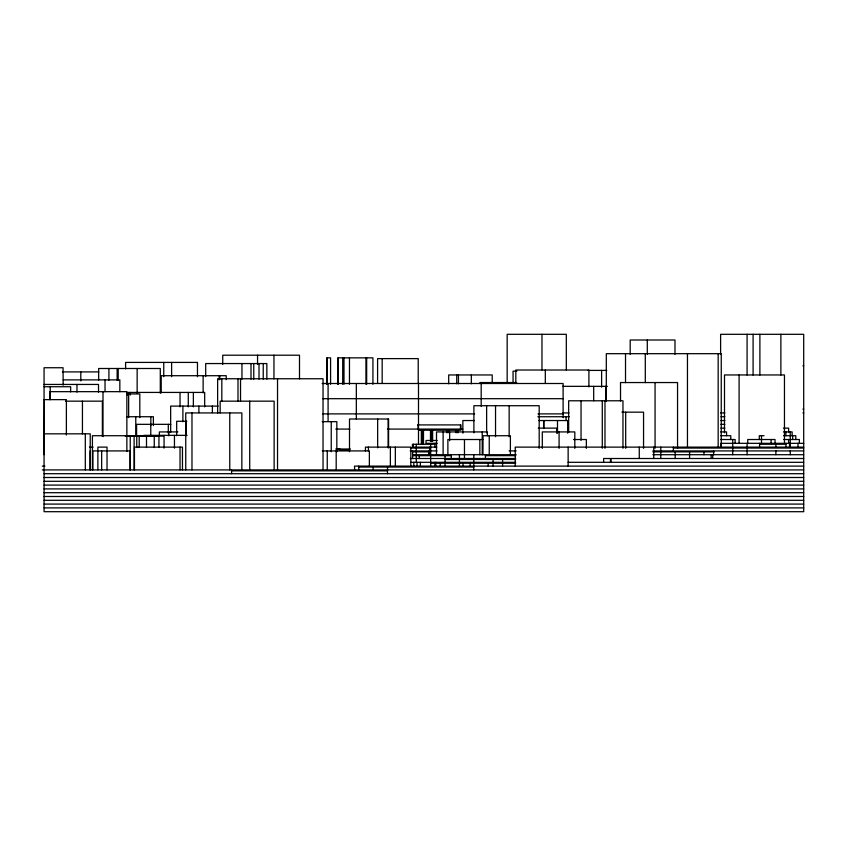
<?xml version="1.0" encoding="UTF-8"?>
<svg xmlns="http://www.w3.org/2000/svg" width="846" height="846" viewBox="0 0 846 846"><rect width="100%" height="100%" fill="white"/><g stroke="black" fill="none" stroke-linecap="round" stroke-linejoin="round"><path stroke-width="1.27" d="M802.875 365.842L803.7 365.842M587.938 370.4L606.751 370.4M516.885 371.151L513.057 371.151L513.057 382.984M62.424 371.912L98.813 371.912M63.175 379.886L119.836 379.886L119.836 391.687M479.883 382.551L516.684 382.551M322.115 383.502L563.108 383.502L563.108 417.681M44.066 384.444L98.517 384.444L98.517 392.163M562.706 386.347L607.396 386.347M44.066 386.728L70.652 386.728L70.652 391.899M126.583 393.94L139.812 393.94L139.812 417.607M322.823 398.688L563.108 398.688M44.066 399.64L66.379 399.64L66.379 435.045M65.502 401.163L102.366 401.163L102.366 436.515M218.236 406.101L170.659 406.101L170.659 432.19M802.875 409.136L803.7 409.136M621.926 412.171L643.552 412.171L643.552 448.338M562.833 412.933L569.041 412.933M720.612 412.933L724.874 412.933M802.875 412.933L803.7 412.933M322.823 413.884L474.617 413.884M538.003 413.884L563.108 413.884M126.858 416.729L153.38 416.729L153.38 425.591M537.866 416.729L569.305 416.729M720.951 416.729L724.874 416.729M474.437 420.536L462.857 420.536L462.857 433.194M538.881 420.536L567.645 420.536L567.645 433.194M720.908 420.536L724.874 420.536M186.807 421.287L176.677 421.287L176.677 435.743M322.178 421.668L336.835 421.668L336.835 451.732M170.85 424.332L136.587 424.332L136.587 435.722M720.908 424.332L724.874 424.332M417.713 424.904L460.869 424.904L460.869 430.212L418.495 430.212M538.289 428.129L556.636 428.129L556.636 433.194M720.887 428.129L724.874 428.129M783.459 428.129L788.641 428.129L788.641 431.925M335.788 429.081L349.916 429.081M387.415 429.081L462.794 429.081M177.871 431.925L159.365 431.925L159.365 435.87M720.686 431.925L726.555 431.925L726.555 435.722M783.491 431.925L792.152 431.925L792.152 435.722M44.066 433.829L90.226 433.829L90.226 469.911M143.778 435.341L187.125 435.341M720.686 435.722L730.775 435.722L730.775 439.518M764.044 435.722L759.285 435.722L759.285 439.518M783.565 435.722L795.811 435.722L795.811 439.518M125.293 436.102L163.13 436.102M482.95 439.518L447.883 439.518L447.883 454.714M573.472 439.518L586.352 439.518L586.352 448.38M720.824 439.518L735.121 439.518L735.121 443.325M783.66 439.518L799.364 439.518L799.364 443.325M437.181 440.47L426.035 440.47L426.035 443.325L437.287 443.325M803.7 443.325L720.834 443.325L720.834 447.122M434.865 444.266L412.446 444.266L412.446 447.122L436.864 447.122M759.571 444.266L785.934 444.266M89.507 447.122L93.145 447.122M803.7 447.122L515.246 447.122L515.246 466.114M410.458 448.063L430.667 448.063M673.384 448.063L803.7 448.063M335.788 449.015L350.413 449.015M336.422 449.205L340.145 449.205M349.546 449.776L339.383 449.776L339.383 449.015M322.305 450.918L369.364 450.918L369.364 466.114M410.225 450.918L437.065 450.918M509.155 450.918L516.208 450.918M652.953 450.918L803.7 450.918M412.626 451.87L429.662 451.87M652.953 451.87L714.257 451.87M44.066 454.714L44.32 399.64M412.626 454.714L516.208 454.714M652.879 454.714L803.7 454.714M412.615 455.666L451.288 455.666M485.403 455.666L515.658 455.666M410.225 458.511L515.658 458.511M803.7 458.511L603.621 458.511L603.621 462.307M445.049 459.463L515.658 459.463M411.05 462.307L515.658 462.307M568.142 462.307L803.7 462.307M430.667 463.259L515.658 463.259M42.3 466.114L44.912 466.114M803.7 466.114L354.569 466.114L354.569 469.911M358.746 467.055L473.813 467.055M42.3 469.911L803.7 469.911M231.593 470.852L387.51 470.852M44.066 473.707L803.7 473.707M44.066 477.504L803.7 477.504M44.066 481.3L803.7 481.3M44.066 485.096L803.7 485.096M44.066 488.903L803.7 488.903M44.066 492.7L803.7 492.7M44.066 496.496L803.7 496.496M44.066 500.293L803.7 500.293M44.066 504.089L803.7 504.089M44.066 507.886L803.7 507.886M797.99 443.325L797.99 447.122M792.66 435.722L792.66 439.518M790.259 431.925L790.259 447.122M790.259 450.918L790.259 454.714M789.487 443.325L789.487 447.122M788.588 439.518L788.588 443.325M785.881 431.925L785.881 435.722M785.934 443.325L785.934 447.122M784.464 443.325L784.464 374.958L724.493 374.958L724.493 432.803M780.869 334.307L780.869 375.021M775.877 444.266L775.877 447.122M775.877 450.918L775.877 454.714M775.042 443.325L775.042 439.518L747.748 439.518L747.748 443.325M771.076 439.518L771.076 443.325M761.485 435.722L761.485 443.325M759.888 334.307L759.888 375.021M759.571 443.325L759.571 447.122M753.088 334.307L753.088 375.021M747.081 334.307L747.081 375.021M747.103 443.325L747.103 447.122M747.103 448.063L747.103 454.714M739.097 374.958L739.097 443.325M732.721 439.518L732.721 447.122M732.721 448.063L732.721 454.714M721.257 447.122L721.257 353.681L606.307 353.681L606.307 401.057M720.612 354.009L720.612 334.307L803.7 334.307L803.7 511.693L44.066 511.693L44.066 367.735L63.059 367.735L63.175 385.131M718.169 353.681L718.169 447.122M713.612 450.918L713.612 454.714M712.723 454.714L712.723 458.511M711.148 454.714L711.148 458.511M703.957 451.87L703.957 454.714M689.575 451.87L689.575 458.511M687.46 353.681L687.46 447.122M677.551 448.285L677.551 382.551L620.52 382.551L620.52 400.951M675.182 451.87L675.182 458.511M674.992 354.358L674.992 340.007L630.185 340.007L630.185 354.358M673.384 447.122L673.384 450.918M660.8 447.122L660.8 450.918M660.8 451.87L660.8 458.511M655.068 382.551L655.068 448.285M653.757 447.122L653.757 458.511M647.296 340.007L647.296 354.358M645.297 353.681L645.297 382.635M639.259 447.122L639.259 458.511M625.691 412.171L625.691 448.338M625.522 353.681L625.522 382.635M622.963 448.274L622.963 400.782L568.66 400.782L568.66 432.443M610.971 458.511L610.971 462.307M610.463 458.511L610.463 462.307M605.799 386.347L605.799 400.814M604.985 400.782L604.985 448.274M602.289 400.782L602.289 448.274M601.612 370.4L601.612 387.182M593.691 386.347L593.691 400.814M588.911 386.971L588.911 370.019L515.817 370.019L515.817 383.058M581.043 400.782L581.043 440.364M574.815 448.38L574.815 431.925L542.307 431.925L542.307 448.38M568.142 447.122L568.142 466.114M566.323 369.988L566.323 334.307L507.166 334.307L507.166 383.206M566.069 416.729L566.069 420.536M559.079 431.925L559.079 448.38M557.503 420.536L557.503 433.194M545.31 370.019L545.31 383.058M543.883 420.536L543.883 428.129M543.629 420.536L543.629 428.129M541.969 334.307L541.969 369.988M539.188 448.338L539.188 405.72L473.897 405.72L473.897 432.835M510.392 454.714L510.392 435.722L483.034 435.722L482.95 454.714M509.155 405.72L509.155 436.716M502.587 459.463L502.587 462.307M502.587 463.259L502.587 466.114M495.534 405.72L495.534 436.716M493.059 459.463L493.059 462.307M493.059 463.259L493.059 466.114M492.213 382.551L492.213 374.958L448.697 374.958L448.697 383.82M489.242 435.722L489.242 454.714M488.195 463.259L488.195 466.114M487.381 435.722L487.381 431.925L436.504 431.925L436.504 454.714M486.63 405.72L486.63 432.835M485.403 454.714L485.403 458.511M482.22 431.925L482.22 454.714M481.184 383.502L481.184 406.292M479.851 439.518L479.851 454.714M473.813 454.714L473.813 458.511M473.813 459.463L473.813 462.307M473.813 463.259L473.749 469.911M471.338 374.958L471.338 383.82M470.186 463.259L470.186 466.114M464.465 439.518L464.465 458.511M463.058 463.259L463.058 466.114M460.488 424.904L460.488 429.081M459.431 454.714L459.431 458.511M459.431 459.463L459.431 462.307M459.431 463.259L459.431 466.114M458.447 374.958L458.447 383.82M458.046 430.212L458.046 432.718M456.914 430.212L456.914 432.718M456.734 374.958L456.734 383.82M455.899 430.212L455.899 432.718M451.288 454.714L451.288 458.511M449.66 431.925L449.66 440.787M448.909 430.212L448.909 432.718M447.777 430.212L447.777 432.718M446.762 430.212L446.762 432.718M445.049 455.666L445.049 462.307M445.049 463.259L445.049 466.114M443.114 431.925L443.114 454.714M440.258 463.259L440.258 466.114M435.775 462.307L435.775 466.114M434.865 443.325L434.865 447.122M434.886 462.307L434.886 466.114M432.623 430.212L432.623 441.496M431.492 430.212L431.492 441.496M430.667 444.266L430.667 454.714M430.667 455.666L430.667 466.114M430.477 430.212L430.477 441.496M429.705 447.122L429.662 450.918M429.239 450.918L429.239 454.714M428.869 450.918L428.869 454.714M423.486 430.212L423.486 444.002M422.355 430.212L422.355 444.002M421.34 430.212L421.34 444.002M420.377 462.307L420.377 466.114M419.204 455.666L419.204 458.511M418.495 383.502L418.495 444.034M418.22 383.28L418.22 358.619L377.591 358.619L377.591 383.28M418.114 424.904L418.114 429.081M417.046 462.307L417.046 466.114M416.285 444.266L416.285 447.122M416.285 448.063L416.285 450.918M416.285 451.87L416.285 454.714M416.285 455.666L416.285 462.307M413.821 462.307L413.821 466.114M413.356 444.266L413.356 447.122M412.605 450.918L412.605 458.511M410.828 466.114L410.828 447.122L365.43 447.122L365.43 450.918M395.346 447.122L395.346 466.114M390.376 447.122L390.376 466.114M388.578 447.798L388.578 419.013L349.504 419.013L349.504 451.722M388.145 419.013L388.145 447.798M387.51 467.055L387.51 473.707M382.17 358.619L382.17 383.28M377.654 419.013L377.654 447.798M373.128 467.055L373.128 469.911M372.927 384.243L372.927 357.858L337.797 357.858L337.797 384.243M368.412 447.122L368.412 450.918M366.667 357.858L366.667 384.243M365.937 357.858L365.937 384.243M358.746 466.114L358.746 469.911M356.335 383.502L356.335 418.95M349.472 357.858L349.472 384.243M343.994 357.858L343.994 384.243M342.704 357.858L342.704 384.243M339.405 448.634L339.405 449.205M338.21 357.858L338.21 384.243M337.512 448.634L337.512 449.205M336.19 450.918L336.19 469.911M331.241 421.668L331.241 451.732M330.585 384.243L330.585 357.858L326.863 357.858L326.863 384.243M328.089 383.502L328.089 421.477M327.254 450.918L327.254 469.911M327 357.858L327 384.243M323.035 469.911L323.035 378.754L217.634 378.754L217.634 413.102M299.495 378.881L299.495 355.204L222.741 355.204L222.741 364.415M277.53 378.754L277.53 469.911M274.125 469.911L274.125 401.163L220.161 401.163L220.161 412.837M273.956 355.204L273.956 378.881M266.85 379.188L266.85 363.558L205.694 363.558L205.694 376.576M263.233 363.558L263.233 379.188M259.013 363.558L259.013 379.188M257.554 355.204L257.554 364.415M253.758 363.558L253.758 379.188M251.008 363.558L251.008 379.188M249.718 401.163L249.718 469.911M241.956 363.558L241.956 379.188M241.85 469.911L241.85 412.933L185.75 412.933L185.75 469.911M240.528 378.754L240.528 401.205M238.001 378.754L238.001 401.205M231.593 469.911L231.593 473.707M229.763 412.933L229.763 469.911M226.231 379.664L226.231 375.709L161.216 375.709L161.216 392.851M221.821 378.754L221.821 401.205M219.791 375.709L219.791 379.664M219.209 375.709L219.209 379.664M212.378 406.101L212.378 412.626M204.679 406.863L204.679 392.428L127.397 392.428L127.397 395.05M203.135 375.709L203.135 392.851M198.895 406.101L198.895 412.626M197.467 376.671L197.467 362.416L125.599 362.416L125.599 368.898M193.364 392.428L193.364 406.863M191.979 412.933L191.979 469.911M188.277 392.428L188.277 406.863M186.31 421.287L186.31 435.743M182.884 406.101L182.884 421.752M182.461 469.911L182.461 447.122L134.451 447.122L134.451 469.911M180.039 392.428L180.039 406.863M180.039 447.122L180.039 469.911M174.456 435.341L174.456 448.147M171.611 362.416L171.611 376.671M168.83 431.925L168.83 435.87M168.301 424.332L168.301 433.194M164.061 435.341L164.061 448.147M163.754 362.416L163.754 376.671M160.296 393.263L160.296 368.496L98.654 368.496L98.654 380.235M158.942 447.555L158.942 435.722L92.415 435.722L92.415 469.911M154.258 435.722L154.258 447.555M150.852 416.729L150.852 425.591M150.768 424.332L150.768 435.722M146.495 435.722L146.495 447.555M139.199 435.722L139.199 447.555M137.147 368.496L137.147 393.263M136.756 435.722L136.756 447.555M135.772 416.729L135.772 435.722M134.112 435.722L134.112 469.911M130.284 392.428L130.284 395.05M130.231 435.722L130.231 469.911M130.125 469.911L130.125 450.918L92.901 450.918L92.901 469.911M128.655 393.94L128.655 417.607M126.858 451.5L126.858 391.666L49.798 391.666L49.798 399.587M118.207 368.496L118.207 380.235M117.139 368.496L117.139 380.235M108.912 368.496L108.912 380.235M107.03 469.911L107.03 447.122L97.882 447.122L97.882 469.911M105.031 379.886L105.031 391.687M103.011 391.666L103.011 436.557M101.657 450.918L101.657 469.911M90.141 450.918L90.141 469.911M85.309 433.829L85.309 469.911M82.443 401.163L82.443 433.892M80.793 371.912L80.793 380.89M76.965 384.444L76.965 392.163M50.221 386.728L50.221 399.661"/></g></svg>
